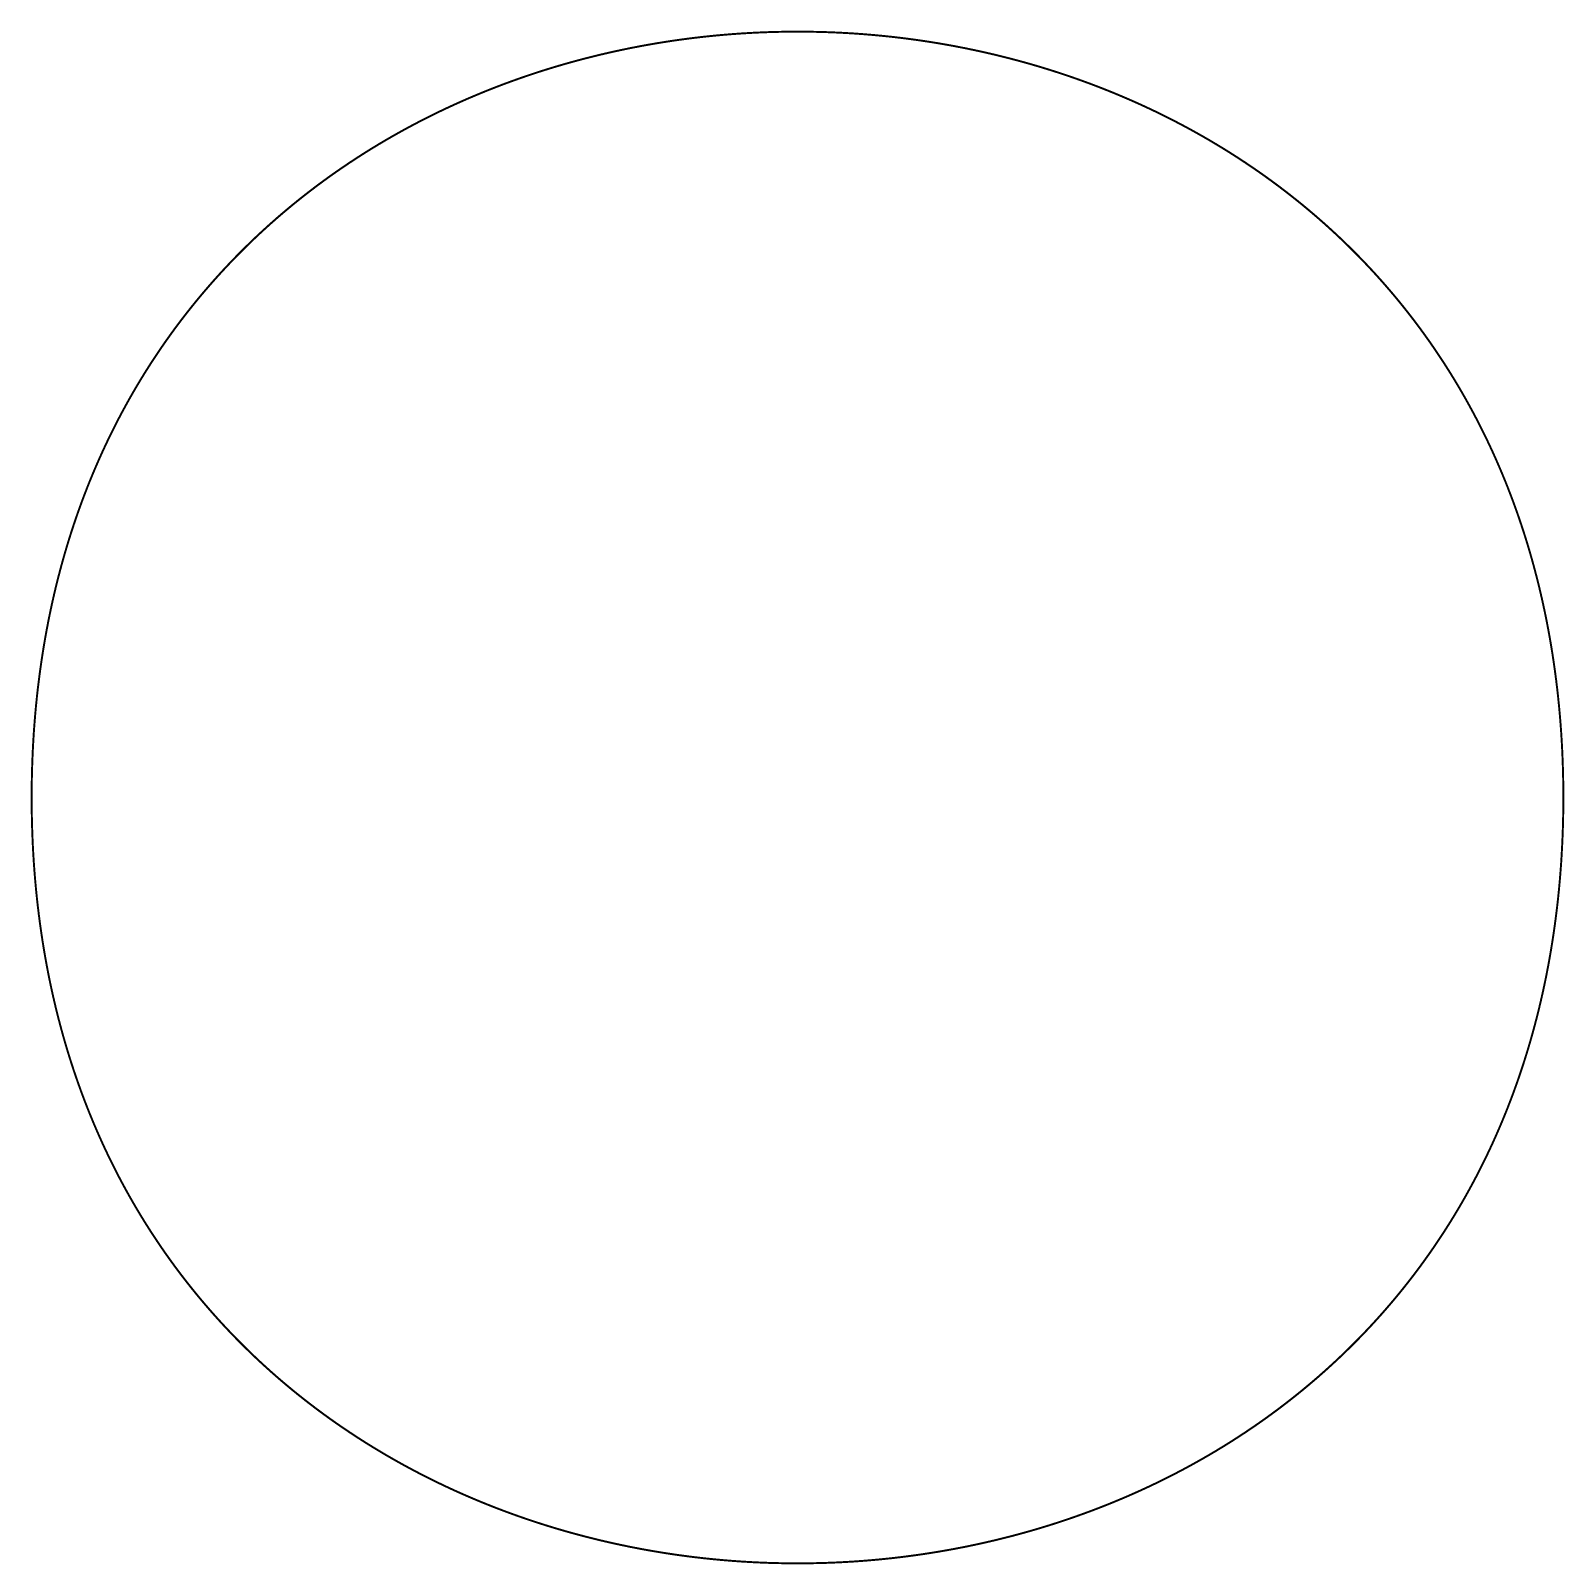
# Model space of a CAD drawing. Extents: x 0.05 to 7.93, y 0.05 to 7.93.
import ezdxf

# ---------------------------------------------------------------- set-up
doc = ezdxf.new("R2010")
doc.units = 0
doc.header["$LTSCALE"] = 0.166667
doc.layers.add('FOREGROUND', color=7, linetype='CONTINUOUS')

msp = doc.modelspace()

# ---------------------------------------------------------------- linework, layer by layer
at = {"layer": 'FOREGROUND', "linetype": 'CONTINUOUS', "const_width": 0.01}
msp.add_lwpolyline([(7.923333, 3.988333), (7.92307, 4.036782), (7.922361, 4.084931), (7.921208, 4.132779), (7.919614, 4.180328), (7.917582, 4.227576), (7.915114, 4.274525), (7.912214, 4.321174), (7.908884, 4.367523), (7.905127, 4.413572), (7.900945, 4.45932), (7.896342, 4.504769), (7.891321, 4.549918), (7.885883, 4.594767), (7.880032, 4.639316), (7.873771, 4.683565), (7.867102, 4.727514), (7.860028, 4.771163), (7.852552, 4.814512), (7.844676, 4.857561), (7.836404, 4.90031), (7.827738, 4.942759), (7.818682, 4.984909), (7.809237, 5.026758), (7.799406, 5.068307), (7.789193, 5.109556), (7.7786, 5.150505), (7.767629, 5.191155), (7.756285, 5.231504), (7.744568, 5.271553), (7.732483, 5.311303), (7.720032, 5.350752), (7.707217, 5.389902), (7.694042, 5.428751), (7.680509, 5.467301), (7.666622, 5.50555), (7.652382, 5.5435), (7.637792, 5.581149), (7.622856, 5.618499), (7.607576, 5.655548), (7.591955, 5.692298), (7.575996, 5.728748), (7.559701, 5.764897), (7.543073, 5.800747), (7.526115, 5.836297), (7.50883, 5.871547), (7.49122, 5.906496), (7.473289, 5.941146), (7.455039, 5.975496), (7.436473, 6.009546), (7.417593, 6.043296), (7.398403, 6.076746), (7.378905, 6.109895), (7.359102, 6.142745), (7.338996, 6.175295), (7.318591, 6.207545), (7.29789, 6.239495), (7.276894, 6.271145), (7.255607, 6.302495), (7.234032, 6.333546), (7.212171, 6.364296), (7.190027, 6.394746), (7.167603, 6.424896), (7.144902, 6.454746), (7.121926, 6.484296), (7.098678, 6.513546), (7.075162, 6.542497), (7.051379, 6.571147), (7.027333, 6.599497), (7.003026, 6.627547), (6.978461, 6.655298), (6.953641, 6.682748), (6.928569, 6.709898), (6.903247, 6.736749), (6.877678, 6.763299), (6.851865, 6.78955), (6.825811, 6.8155), (6.799518, 6.841151), (6.77299, 6.866501), (6.746228, 6.891552), (6.719237, 6.916302), (6.692018, 6.940753), (6.664574, 6.964903), (6.636909, 6.988754), (6.609024, 7.012304), (6.580923, 7.035555), (6.552609, 7.058506), (6.524084, 7.081156), (6.495351, 7.103507), (6.466412, 7.125558), (6.437271, 7.147308), (6.407931, 7.168759), (6.378394, 7.18991), (6.348662, 7.21076), (6.318739, 7.231311), (6.288627, 7.251562), (6.25833, 7.271513), (6.22785, 7.291164), (6.197189, 7.310514), (6.166351, 7.329565), (6.135338, 7.348316), (6.104153, 7.366767), (6.072799, 7.384918), (6.041279, 7.402769), (6.009595, 7.42032), (5.97775, 7.437571), (5.945747, 7.454522), (5.913589, 7.471173), (5.881278, 7.487524), (5.848817, 7.503575), (5.81621, 7.519326), (5.783458, 7.534777), (5.750565, 7.549928), (5.717533, 7.564779), (5.684365, 7.57933), (5.651064, 7.593581), (5.617633, 7.607532), (5.584074, 7.621184), (5.550391, 7.634535), (5.516585, 7.647586), (5.48266, 7.660337), (5.448619, 7.672788), (5.414463, 7.68494), (5.380197, 7.696791), (5.345823, 7.708342), (5.311343, 7.719593), (5.276761, 7.730545), (5.242079, 7.741196), (5.2073, 7.751547), (5.172426, 7.761599), (5.137461, 7.77135), (5.102408, 7.780801), (5.067268, 7.789953), (5.032045, 7.798804), (4.996742, 7.807355), (4.96136, 7.815607), (4.925905, 7.823558), (4.890377, 7.83121), (4.854779, 7.838561), (4.819115, 7.845612), (4.783387, 7.852364), (4.747599, 7.858815), (4.711752, 7.864967), (4.675849, 7.870818), (4.639894, 7.87637), (4.603889, 7.881621), (4.567836, 7.886573), (4.53174, 7.891224), (4.495601, 7.895576), (4.459424, 7.899627), (4.423211, 7.903379), (4.386965, 7.906831), (4.350688, 7.909982), (4.314383, 7.912834), (4.278053, 7.915385), (4.241701, 7.917637), (4.20533, 7.919589), (4.168942, 7.92124), (4.13254, 7.922592), (4.096127, 7.923644), (4.059706, 7.924395), (4.023279, 7.924847), (3.986849, 7.924999), (3.950419, 7.92485), (3.913992, 7.924402), (3.877571, 7.923654), (3.841158, 7.922605), (3.804756, 7.921257), (3.768368, 7.919609), (3.731996, 7.917661), (3.695644, 7.915412), (3.659314, 7.912864), (3.623009, 7.910016), (3.586732, 7.906868), (3.550485, 7.903419), (3.514271, 7.899671), (3.478094, 7.895623), (3.441955, 7.891275), (3.405858, 7.886627), (3.369805, 7.881678), (3.3338, 7.87643), (3.297844, 7.870882), (3.261941, 7.865034), (3.226093, 7.858886), (3.190304, 7.852438), (3.154576, 7.84569), (3.118911, 7.838641), (3.083313, 7.831293), (3.047784, 7.823645), (3.012327, 7.815697), (2.976946, 7.807449), (2.941641, 7.798901), (2.906418, 7.790053), (2.871277, 7.780905), (2.836222, 7.771456), (2.801257, 7.761708), (2.766382, 7.75166), (2.731602, 7.741312), (2.696919, 7.730664), (2.662336, 7.719716), (2.627855, 7.708468), (2.59348, 7.69692), (2.559212, 7.685072), (2.525056, 7.672924), (2.491014, 7.660476), (2.457088, 7.647728), (2.423281, 7.63468), (2.389596, 7.621332), (2.356036, 7.607684), (2.322603, 7.593736), (2.289301, 7.579488), (2.256132, 7.564939), (2.223098, 7.550091), (2.190204, 7.534943), (2.157451, 7.519495), (2.124842, 7.503747), (2.09238, 7.487699), (2.060067, 7.471351), (2.027907, 7.454703), (1.995903, 7.437755), (1.964056, 7.420507), (1.932371, 7.402959), (1.900849, 7.385111), (1.869493, 7.366963), (1.838307, 7.348515), (1.807292, 7.329767), (1.776452, 7.310719), (1.74579, 7.291371), (1.715307, 7.271723), (1.685008, 7.251775), (1.654895, 7.231527), (1.62497, 7.210979), (1.595236, 7.190131), (1.565697, 7.168983), (1.536355, 7.147535), (1.507212, 7.125787), (1.478271, 7.103739), (1.449536, 7.081391), (1.421009, 7.058743), (1.392692, 7.035795), (1.364589, 7.012547), (1.336702, 6.988999), (1.309035, 6.965151), (1.281589, 6.941003), (1.254368, 6.916555), (1.227374, 6.891807), (1.20061, 6.866759), (1.17408, 6.841411), (1.147785, 6.815763), (1.121728, 6.789815), (1.095913, 6.763567), (1.070341, 6.737019), (1.045017, 6.710171), (1.019942, 6.683023), (0.995119, 6.655575), (0.970552, 6.627827), (0.946242, 6.599779), (0.922194, 6.571431), (0.898408, 6.542783), (0.874889, 6.513835), (0.851639, 6.484587), (0.82866, 6.455039), (0.805956, 6.425191), (0.783529, 6.395043), (0.761383, 6.364594), (0.739519, 6.333846), (0.717941, 6.302798), (0.696651, 6.27145), (0.675652, 6.239802), (0.654948, 6.207854), (0.63454, 6.175606), (0.614431, 6.143058), (0.594625, 6.11021), (0.575124, 6.077062), (0.555931, 6.043614), (0.537048, 6.009865), (0.518478, 5.975817), (0.500225, 5.941469), (0.482291, 5.906821), (0.464678, 5.871873), (0.44739, 5.836625), (0.430428, 5.801077), (0.413797, 5.765228), (0.397499, 5.72908), (0.381536, 5.692632), (0.365912, 5.655884), (0.350628, 5.618836), (0.335689, 5.581487), (0.321096, 5.543839), (0.306852, 5.505891), (0.292961, 5.467643), (0.279425, 5.429095), (0.266246, 5.390246), (0.253428, 5.351098), (0.240973, 5.31165), (0.228884, 5.271902), (0.217164, 5.231853), (0.205815, 5.191505), (0.194841, 5.150857), (0.184244, 5.109909), (0.174027, 5.06866), (0.164193, 5.027112), (0.154744, 4.985264), (0.145683, 4.943115), (0.137014, 4.900667), (0.128738, 4.857919), (0.120858, 4.81487), (0.113378, 4.771522), (0.1063, 4.727873), (0.099627, 4.683925), (0.093362, 4.639677), (0.087507, 4.595128), (0.082065, 4.55028), (0.077039, 4.505131), (0.072432, 4.459683), (0.068246, 4.413935), (0.064485, 4.367886), (0.06115, 4.321538), (0.058246, 4.274889), (0.055774, 4.227941), (0.053737, 4.180692), (0.052139, 4.133144), (0.050981, 4.085295), (0.050267, 4.037147), (0.05, 3.988698), (0.05, 3.988698), (0.050258, 3.940249), (0.050963, 3.892101), (0.052112, 3.844252), (0.053702, 3.796703), (0.055729, 3.749454), (0.058193, 3.702505), (0.061088, 3.655856), (0.064414, 3.609507), (0.068167, 3.563458), (0.072344, 3.517709), (0.076943, 3.47226), (0.081961, 3.42711), (0.087394, 3.382261), (0.093241, 3.337711), (0.099498, 3.293462), (0.106163, 3.249512), (0.113233, 3.205863), (0.120705, 3.162513), (0.128577, 3.119463), (0.136845, 3.076713), (0.145506, 3.034263), (0.154559, 2.992113), (0.164001, 2.950263), (0.173827, 2.908713), (0.184037, 2.867463), (0.194626, 2.826513), (0.205593, 2.785862), (0.216934, 2.745512), (0.228646, 2.705461), (0.240728, 2.665711), (0.253175, 2.62626), (0.265986, 2.58711), (0.279158, 2.548259), (0.292687, 2.509708), (0.306571, 2.471458), (0.320808, 2.433507), (0.335394, 2.395856), (0.350326, 2.358505), (0.365603, 2.321454), (0.38122, 2.284703), (0.397177, 2.248252), (0.413468, 2.2121), (0.430093, 2.176249), (0.447047, 2.140698), (0.464329, 2.105446), (0.481935, 2.070495), (0.499863, 2.035844), (0.51811, 2.001492), (0.536673, 1.967441), (0.55555, 1.933689), (0.574737, 1.900237), (0.594232, 1.867086), (0.614032, 1.834234), (0.634134, 1.801682), (0.654536, 1.76943), (0.675235, 1.737478), (0.696228, 1.705826), (0.717512, 1.674474), (0.739084, 1.643422), (0.760942, 1.61267), (0.783083, 1.582218), (0.805504, 1.552066), (0.828203, 1.522213), (0.851176, 1.492661), (0.874421, 1.463409), (0.897935, 1.434456), (0.921715, 1.405804), (0.945759, 1.377451), (0.970063, 1.349399), (0.994625, 1.321646), (1.019443, 1.294193), (1.044513, 1.267041), (1.069832, 1.240188), (1.095399, 1.213635), (1.121209, 1.187383), (1.147261, 1.16143), (1.173551, 1.135777), (1.200077, 1.110424), (1.226836, 1.085371), (1.253825, 1.060618), (1.281042, 1.036165), (1.308483, 1.012012), (1.336146, 0.988159), (1.364029, 0.964605), (1.392128, 0.941352), (1.42044, 0.918399), (1.448963, 0.895746), (1.477694, 0.873392), (1.50663, 0.851339), (1.535769, 0.829586), (1.565108, 0.808132), (1.594643, 0.786979), (1.624373, 0.766125), (1.654294, 0.745572), (1.684404, 0.725318), (1.714699, 0.705364), (1.745178, 0.685711), (1.775836, 0.666357), (1.806673, 0.647303), (1.837684, 0.62855), (1.868867, 0.610096), (1.900219, 0.591942), (1.931738, 0.574088), (1.96342, 0.556534), (1.995264, 0.53928), (2.027265, 0.522326), (2.059422, 0.505672), (2.091731, 0.489318), (2.12419, 0.473264), (2.156796, 0.45751), (2.189547, 0.442056), (2.222438, 0.426902), (2.255469, 0.412048), (2.288635, 0.397494), (2.321935, 0.38324), (2.355365, 0.369285), (2.388923, 0.355631), (2.422605, 0.342277), (2.456409, 0.329222), (2.490333, 0.316468), (2.524373, 0.304014), (2.558527, 0.291859), (2.592792, 0.280005), (2.627166, 0.268451), (2.661644, 0.257196), (2.696225, 0.246242), (2.730907, 0.235587), (2.765685, 0.225233), (2.800557, 0.215178), (2.835521, 0.205423), (2.870574, 0.195969), (2.905713, 0.186814), (2.940935, 0.17796), (2.976238, 0.169405), (3.011618, 0.16115), (3.047073, 0.153196), (3.082601, 0.145541), (3.118197, 0.138186), (3.153861, 0.131131), (3.189588, 0.124377), (3.225376, 0.117922), (3.261223, 0.111767), (3.297125, 0.105912), (3.333079, 0.100357), (3.369084, 0.095103), (3.405136, 0.090148), (3.441232, 0.085493), (3.47737, 0.081138), (3.513547, 0.077083), (3.54976, 0.073328), (3.586006, 0.069873), (3.622282, 0.066718), (3.658587, 0.063863), (3.694916, 0.061308), (3.731268, 0.059053), (3.767639, 0.057098), (3.804027, 0.055443), (3.840429, 0.054088), (3.876842, 0.053033), (3.913263, 0.052278), (3.94969, 0.051823), (3.98612, 0.051668), (4.022549, 0.051813), (4.058976, 0.052258), (4.095398, 0.053003), (4.131811, 0.054048), (4.168213, 0.055393), (4.204601, 0.057038), (4.240973, 0.058982), (4.277325, 0.061227), (4.313656, 0.063772), (4.349961, 0.066617), (4.386238, 0.069762), (4.422486, 0.073207), (4.458699, 0.076952), (4.494877, 0.080997), (4.531016, 0.085341), (4.567114, 0.089986), (4.603167, 0.094931), (4.639173, 0.100176), (4.67513, 0.105721), (4.711033, 0.111566), (4.746881, 0.11771), (4.782671, 0.124155), (4.8184, 0.1309), (4.854066, 0.137945), (4.889664, 0.14529), (4.925194, 0.152935), (4.960651, 0.160879), (4.996034, 0.169124), (5.031339, 0.177669), (5.066563, 0.186514), (5.101705, 0.195659), (5.13676, 0.205104), (5.171727, 0.214848), (5.206603, 0.224893), (5.241384, 0.235238), (5.276068, 0.245883), (5.310652, 0.256828), (5.345134, 0.268073), (5.37951, 0.279618), (5.413778, 0.291463), (5.447936, 0.303607), (5.481979, 0.316052), (5.515907, 0.328797), (5.549715, 0.341842), (5.583401, 0.355187), (5.616962, 0.368832), (5.650396, 0.382777), (5.6837, 0.397022), (5.71687, 0.411567), (5.749905, 0.426412), (5.782801, 0.441557), (5.815556, 0.457002), (5.848166, 0.472747), (5.88063, 0.488792), (5.912943, 0.505137), (5.945105, 0.521782), (5.977111, 0.538727), (6.008959, 0.555972), (6.040646, 0.573517), (6.07217, 0.591362), (6.103527, 0.609507), (6.134715, 0.627952), (6.165732, 0.646697), (6.196573, 0.665743), (6.227238, 0.685088), (6.257722, 0.704733), (6.288023, 0.724678), (6.318138, 0.744923), (6.348065, 0.765469), (6.3778, 0.786314), (6.407342, 0.807459), (6.436686, 0.828904), (6.465831, 0.85065), (6.494773, 0.872695), (6.523511, 0.89504), (6.55204, 0.917686), (6.580359, 0.940631), (6.608464, 0.963877), (6.636353, 0.987422), (6.664023, 1.011267), (6.691471, 1.035413), (6.718694, 1.059858), (6.74569, 1.084604), (6.772456, 1.109649), (6.798989, 1.134995), (6.825287, 1.160641), (6.851346, 1.186586), (6.877163, 1.212832), (6.902737, 1.239377), (6.928064, 1.266223), (6.953142, 1.293369), (6.977967, 1.320815), (7.002537, 1.34856), (7.026849, 1.376606), (7.0509, 1.404952), (7.074689, 1.433598), (7.098211, 1.462544), (7.121463, 1.49179), (7.144445, 1.521335), (7.167152, 1.551181), (7.189581, 1.581327), (7.21173, 1.611773), (7.233597, 1.642519), (7.255178, 1.673566), (7.276471, 1.704912), (7.297472, 1.736558), (7.31818, 1.768504), (7.338591, 1.80075), (7.358702, 1.833296), (7.378512, 1.866143), (7.398016, 1.899289), (7.417212, 1.932735), (7.436098, 1.966482), (7.454671, 2.000528), (7.472927, 2.034875), (7.490865, 2.069521), (7.508481, 2.104467), (7.525773, 2.139714), (7.542737, 2.175261), (7.559371, 2.211107), (7.575673, 2.247254), (7.591639, 2.283701), (7.607267, 2.320447), (7.622554, 2.357494), (7.637497, 2.394841), (7.652093, 2.432488), (7.66634, 2.470435), (7.680235, 2.508682), (7.693775, 2.547229), (7.706957, 2.586076), (7.719779, 2.625223), (7.732238, 2.66467), (7.74433, 2.704417), (7.756054, 2.744464), (7.767406, 2.784811), (7.778384, 2.825459), (7.788985, 2.866406), (7.799206, 2.907653), (7.809044, 2.949201), (7.818497, 2.991048), (7.827562, 3.033196), (7.836235, 3.075643), (7.844515, 3.118391), (7.852398, 3.161438), (7.859883, 3.204786), (7.866965, 3.248434), (7.873642, 3.292381), (7.879911, 3.336629), (7.88577, 3.381177), (7.891217, 3.426025), (7.896247, 3.471173), (7.900858, 3.516621), (7.905048, 3.562369), (7.908814, 3.608417), (7.912152, 3.654765), (7.915061, 3.701414), (7.917537, 3.748362), (7.919578, 3.79561), (7.921181, 3.843158), (7.922343, 3.891007), (7.923061, 3.939155), (7.923333, 3.987604)], close=True, dxfattribs=at)

doc.saveas('drawing.dxf')
